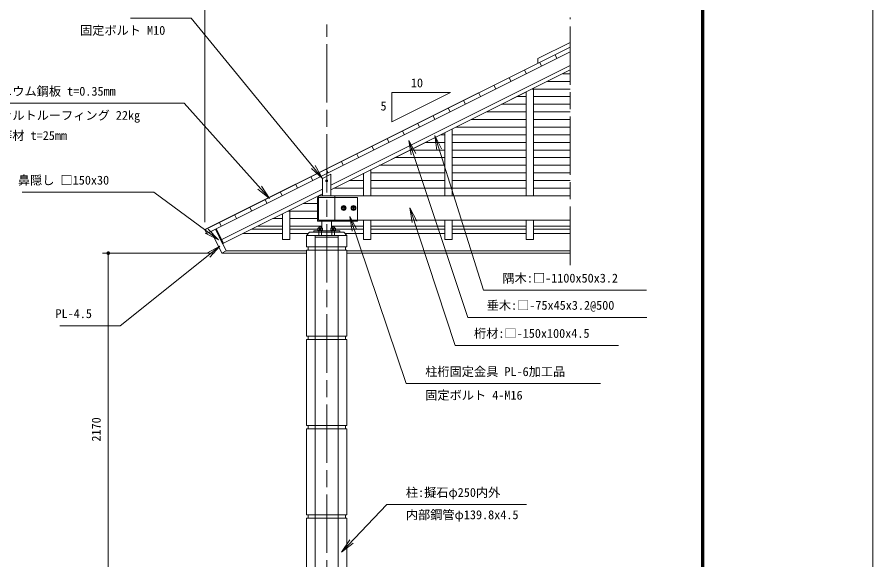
# Model space of a CAD drawing. Units: millimetres at full size, sheet at 1:50, with parts at other scales. Extents: x -1000 to 22000, y -750 to 15600.
# Drawn here: x 13218 to 22000, y 4407 to 9979 of the extents above; entities that cross this region are included whole.
import ezdxf
from ezdxf.enums import TextEntityAlignment as Align

# ---------------------------------------------------------------- set-up
doc = ezdxf.new("R2010")
doc.units = ezdxf.units.MM
doc.header["$LTSCALE"] = 50
doc.linetypes.add('CHAIN', pattern=[18.5, 12, -1.5, 3.5, -1.5])
for name, color, linetype, lineweight in [('D-BMK', 2, 'CHAIN', 13), ('D-STR', 1, 'Continuous', 13), ('D-STR-DIM', 7, 'Continuous', 13), ('D-STR-HTXT', 7, 'Continuous', 13), ('D-STR-TXT', 7, 'Continuous', 13), ('D-TTL', 7, 'Continuous', 70), ('V-nasSTD', 5, 'Continuous', 13)]:
    doc.layers.add(name, color=color, linetype=linetype, lineweight=lineweight)
doc.styles.add('ＭＳ ゴシック', font='')
doc.styles.get('ＭＳ ゴシック').set_extended_font_data('MS Gothic')

# ---------------------------------------------------------------- blocks, each defined once
blk = doc.blocks.new('filled_dot')
at = {"color": 0, "linetype": 'Continuous', "lineweight": -2, "const_width": 1.25}
blk.add_lwpolyline([(-0.625, 0, 1), (0.625, 0, 1)], format="xyb", close=True, dxfattribs=at)
blk = doc.blocks.new('open_arrow')
at = {"color": 0, "linetype": 'Continuous', "lineweight": -2}
blk.add_lwpolyline([(7.5, 1.25), (0, 0), (7.5, -1.25)], dxfattribs=at)

msp = doc.modelspace()

# ---------------------------------------------------------------- linework, layer by layer
at = {"layer": 'D-BMK'}
for p, q in [((18895, 7433.66), (18895, 9974.36)), ((16395, 3553.11), (16395, 9904.27))]:
    msp.add_line(p, q, dxfattribs=at)
at = {"layer": 'D-STR'}
for p, q in [((15143.51, 7797.35), (18893.51, 9672.35)), ((15145, 7794.37), (18895, 9669.37)), ((18561.67, 9553.02), (18895, 9719.68)), ((15163.64, 7757.1), (18895, 9622.79)), ((18738.48, 9591.11), (18757.11, 9553.84)), ((18561.67, 9502.7), (18561.67, 9553.02)), ((18581.95, 9512.85), (18600.59, 9475.58)), ((16436.67, 8253.87), (18895, 9483.03)), ((16436.67, 8207.28), (18895, 9436.45)), ((18425.43, 9434.58), (18444.06, 9397.32)), ((18816.74, 9397.32), (18895, 9397.32)), ((18268.9, 9356.32), (18287.54, 9319.05)), ((18660.22, 9319.05), (18895, 9319.05)), ((18112.38, 9278.06), (18131.01, 9240.79)), ((18503.69, 9240.79), (18895, 9240.79)), ((18515.84, 8144.78), (18515.84, 9246.86)), ((16436.67, 8207.28), (18431.61, 9204.75)), ((17064.39, 9203.92), (17664.39, 9203.92)), ((17064.39, 9203.92), (17064.39, 8903.92)), ((17064.39, 8903.92), (17664.39, 9203.92)), ((17955.85, 9199.8), (17974.49, 9162.53)), ((18347.17, 9162.53), (18440.84, 9162.53)), ((18440.84, 9209.36), (18440.84, 8144.78)), ((18515.84, 9162.53), (18895, 9162.53)), ((17799.33, 9121.53), (17817.96, 9084.27)), ((18190.64, 9084.27), (18440.84, 9084.27)), ((18515.84, 9084.27), (18895, 9084.27)), ((17486.28, 8965.01), (17504.91, 8927.74)), ((17642.81, 9043.27), (17661.44, 9006)), ((18034.12, 9006), (18440.84, 9006)), ((18515.84, 9006), (18895, 9006)), ((17329.76, 8886.75), (17348.39, 8849.48)), ((17877.59, 8927.74), (18440.84, 8927.74)), ((18515.84, 8927.74), (18895, 8927.74)), ((17173.23, 8808.49), (17191.86, 8771.22)), ((17607.5, 8792.7), (17607.5, 8144.78)), ((17682.5, 8144.78), (17682.5, 8830.2)), ((17721.07, 8849.48), (18440.84, 8849.48)), ((18515.84, 8849.48), (18895, 8849.48)), ((17016.71, 8730.22), (17035.34, 8692.96)), ((17564.54, 8771.22), (17607.5, 8771.22)), ((17682.5, 8771.22), (18440.84, 8771.22)), ((18515.84, 8771.22), (18895, 8771.22)), ((16860.18, 8651.96), (16878.82, 8614.69)), ((17251.49, 8614.69), (17607.5, 8614.69)), ((17408.02, 8692.96), (17607.5, 8692.96)), ((17682.5, 8692.96), (18440.84, 8692.96)), ((17682.5, 8614.69), (18440.84, 8614.69)), ((18515.84, 8692.96), (18895, 8692.96)), ((18515.84, 8614.69), (18895, 8614.69)), ((16703.66, 8573.7), (16722.29, 8536.43)), ((17094.97, 8536.43), (17607.5, 8536.43)), ((17682.5, 8536.43), (18440.84, 8536.43)), ((18515.84, 8536.43), (18895, 8536.43)), ((16547.13, 8495.44), (16565.77, 8458.17)), ((16938.44, 8458.17), (17607.5, 8458.17)), ((17682.5, 8458.17), (18440.84, 8458.17)), ((18515.84, 8458.17), (18895, 8458.17)), ((16390.61, 8417.17), (16409.24, 8379.91)), ((16774.17, 8376.03), (16774.17, 8144.78)), ((16849.17, 8144.78), (16849.17, 8413.53)), ((16849.17, 8379.91), (17607.5, 8379.91)), ((17682.5, 8379.91), (18440.84, 8379.91)), ((18515.84, 8379.91), (18895, 8379.91)), ((16077.56, 8260.65), (16096.19, 8223.38)), ((16234.08, 8338.91), (16252.72, 8301.64)), ((16625.39, 8301.64), (16774.17, 8301.64)), ((16849.17, 8301.64), (17607.5, 8301.64)), ((17682.5, 8301.64), (18440.84, 8301.64)), ((18515.84, 8301.64), (18895, 8301.64)), ((15317.93, 7694.49), (16353.34, 8212.2)), ((15921.03, 8182.39), (15939.67, 8145.12)), ((16468.87, 8223.38), (16774.17, 8223.38)), ((16849.17, 8223.38), (18440.84, 8223.38)), ((18515.84, 8223.38), (18895, 8223.38)), ((15336.56, 7657.23), (16353.34, 8165.61)), ((15764.51, 8104.12), (15783.14, 8066.86)), ((16711.67, 8128.11), (16301.67, 8128.11)), ((16301.67, 7884.78), (16301.67, 8128.11)), ((18895, 8144.78), (16478.34, 8144.78)), ((16711.67, 8128.11), (16711.67, 7884.78)), ((15607.98, 8025.86), (15626.62, 7988.59)), ((16155.82, 8066.86), (16301.67, 8066.86)), ((16596.02, 8019.78), (16544.02, 8019.78)), ((16546.92, 8019.78), (16558.47, 8039.78)), ((16558.47, 7999.78), (16546.92, 8019.78)), ((16558.47, 8039.78), (16581.56, 8039.78)), ((16581.56, 7999.78), (16558.47, 7999.78)), ((16570.02, 8045.78), (16570.02, 7993.78)), ((16581.56, 8039.78), (16593.11, 8019.78)), ((16593.11, 8019.78), (16581.56, 7999.78)), ((16696.02, 8019.78), (16644.02, 8019.78)), ((16646.92, 8019.78), (16658.47, 8039.78)), ((16658.47, 7999.78), (16646.92, 8019.78)), ((16658.47, 8039.78), (16681.56, 8039.78)), ((16681.56, 7999.78), (16658.47, 7999.78)), ((16670.02, 8045.78), (16670.02, 7993.78)), ((16681.56, 8039.78), (16693.11, 8019.78)), ((16693.11, 8019.78), (16681.56, 7999.78)), ((15451.46, 7947.6), (15470.09, 7910.33)), ((15842.77, 7910.33), (15940.84, 7910.33)), ((15999.3, 7988.59), (16301.67, 7988.59)), ((16015.84, 7910.33), (16301.67, 7910.33)), ((15294.93, 7869.34), (15313.57, 7832.07)), ((15686.25, 7832.07), (15940.84, 7832.07)), ((16015.84, 7832.07), (16344.59, 7832.07)), ((16301.67, 7884.78), (16711.67, 7884.78)), ((16328.34, 7780.45), (16328.34, 7816.11)), ((16344.59, 7811.78), (16344.59, 7894.78)), ((16445.42, 7811.78), (16445.42, 7894.78)), ((16445.42, 7832.07), (16774.17, 7832.07)), ((16461.67, 7780.45), (16461.67, 7816.11)), ((18895, 7894.78), (16478.34, 7894.78)), ((16849.17, 7832.07), (17607.5, 7832.07)), ((17682.5, 7832.07), (18440.84, 7832.07)), ((18515.84, 7832.07), (18895, 7832.07)), ((15145, 7794.37), (15163.64, 7757.1)), ((15536.32, 7757.1), (15940.84, 7757.1)), ((15940.84, 7801.83), (15625.76, 7801.83)), ((16305.24, 7801.83), (16015.84, 7801.83)), ((16015.84, 7757.1), (16207.33, 7757.1)), ((16186.67, 7736.45), (16603.34, 7736.45)), ((16278.5, 7736.45), (16278.5, 3579.78)), ((16353.34, 7790.11), (16303.34, 7790.11)), ((16303.34, 7790.11), (16303.34, 7784.78)), ((16353.34, 7784.78), (16303.34, 7784.78)), ((16305.24, 7809.61), (16309.34, 7811.78)), ((16305.24, 7790.11), (16305.24, 7809.61)), ((16347.34, 7811.78), (16309.34, 7811.78)), ((16315, 7784.78), (16315, 7736.45)), ((16316.79, 7790.11), (16316.79, 7809.61)), ((16339.88, 7790.11), (16339.88, 7809.61)), ((16341.67, 7784.78), (16341.67, 7736.45)), ((16351.43, 7809.61), (16347.34, 7811.78)), ((16351.43, 7790.11), (16351.43, 7809.61)), ((16353.34, 7790.11), (16353.34, 7784.78)), ((16436.67, 7790.11), (16486.67, 7790.11)), ((16436.67, 7790.11), (16436.67, 7784.78)), ((16436.67, 7784.78), (16486.67, 7784.78)), ((16438.58, 7809.61), (16442.67, 7811.78)), ((16438.58, 7790.11), (16438.58, 7809.61)), ((16442.67, 7811.78), (16480.67, 7811.78)), ((16448.34, 7784.78), (16448.34, 7736.45)), ((16450.12, 7790.11), (16450.12, 7809.61)), ((16473.22, 7790.11), (16473.22, 7809.61)), ((16475, 7784.78), (16475, 7736.45)), ((16484.76, 7809.61), (16480.67, 7811.78)), ((16484.76, 7790.11), (16484.76, 7809.61)), ((16774.17, 7801.83), (16484.76, 7801.83)), ((16486.67, 7790.11), (16486.67, 7784.78)), ((16511.5, 7736.45), (16511.5, 3579.78)), ((16582.68, 7757.1), (16774.17, 7757.1)), ((17607.5, 7801.83), (16849.17, 7801.83)), ((16849.17, 7757.1), (17607.5, 7757.1)), ((18440.84, 7801.83), (17682.5, 7801.83)), ((17682.5, 7757.1), (18440.84, 7757.1)), ((18895, 7801.83), (18515.84, 7801.83)), ((18515.84, 7757.1), (18895, 7757.1)), ((16278.5, 7721.45), (16511.5, 7721.45)), ((15320.16, 7555.86), (16186.67, 7555.86)), ((15364.88, 7578.22), (16186.67, 7578.22)), ((16186.67, 6703.11), (16186.67, 7586.45)), ((16586.67, 7619.78), (16203.34, 7619.78)), ((16203.34, 7586.45), (16586.67, 7586.45)), ((16603.34, 7586.45), (16603.34, 6703.11)), ((16603.34, 7578.22), (18895, 7578.22)), ((16603.34, 7555.86), (18895, 7555.86)), ((16586.67, 6703.11), (16203.34, 6703.11)), ((16186.67, 5786.45), (16186.67, 6669.78)), ((16203.34, 6669.78), (16586.67, 6669.78)), ((16603.34, 6669.78), (16603.34, 5786.45)), ((16186.67, 4869.78), (16186.67, 5753.11)), ((16586.67, 5786.45), (16203.34, 5786.45)), ((16203.34, 5753.11), (16586.67, 5753.11)), ((16603.34, 5753.11), (16603.34, 4869.78)), ((16586.67, 4869.78), (16203.34, 4869.78)), ((16203.34, 4836.45), (16586.67, 4836.45))]:
    msp.add_line(p, q, dxfattribs=at)
for points in [[(16436.67, 8365.67), (16353.34, 8324), (16353.34, 8144.78), (16436.67, 8144.78)], [(16478.34, 7894.78), (16311.67, 7894.78), (16311.67, 8144.78), (16478.34, 8144.78)], [(15320.16, 7555.86), (15364.88, 7578.22), (15253.08, 7801.83), (15208.36, 7779.46)], [(15336.56, 7657.23), (15327.62, 7652.75), (15253.08, 7801.83), (15262.02, 7806.3)], [(16528.34, 7769.78), (16261.67, 7769.78), (16261.67, 7784.78), (16528.34, 7784.78)]]:
    msp.add_lwpolyline(points, close=True, dxfattribs=at)
for points in [[(15940.84, 7959.36), (15940.84, 7694.49), (16015.84, 7694.49), (16015.84, 7996.86)], [(16774.17, 7894.78), (16774.17, 7694.49), (16849.17, 7694.49), (16849.17, 7894.78)], [(17607.5, 7894.78), (17607.5, 7694.49), (17682.5, 7694.49), (17682.5, 7894.78)], [(18440.84, 7894.78), (18440.84, 7694.49), (18515.84, 7694.49), (18515.84, 7894.78)], [(16186.67, 7619.78), (16186.67, 7736.45), (16220, 7769.78), (16570, 7769.78), (16603.34, 7736.45), (16603.34, 7619.78)], [(16186.67, 7586.45), (16203.34, 7586.45), (16203.34, 7619.78), (16186.67, 7619.78)], [(16603.34, 7586.45), (16586.67, 7586.45), (16586.67, 7619.78), (16603.34, 7619.78)], [(16186.67, 6669.78), (16203.34, 6669.78), (16203.34, 6703.11), (16186.67, 6703.11)], [(16603.34, 6669.78), (16586.67, 6669.78), (16586.67, 6703.11), (16603.34, 6703.11)], [(16186.67, 5753.11), (16203.34, 5753.11), (16203.34, 5786.45), (16186.67, 5786.45)], [(16603.34, 5753.11), (16586.67, 5753.11), (16586.67, 5786.45), (16603.34, 5786.45)], [(16186.67, 4836.45), (16203.34, 4836.45), (16203.34, 4869.78), (16186.67, 4869.78)], [(16603.34, 4836.45), (16603.34, 3769.78), (16186.67, 3769.78), (16186.67, 4836.45)], [(16603.34, 4836.45), (16586.67, 4836.45), (16586.67, 4869.78), (16603.34, 4869.78)]]:
    msp.add_lwpolyline(points, dxfattribs=at)
for centre, radius in [((16395, 8298.25), 10), ((16570.02, 8019.78), 25), ((16570.02, 8019.78), 18), ((16670.02, 8019.78), 25), ((16670.02, 8019.78), 18)]:
    msp.add_circle(centre, radius, dxfattribs=at)
for centre, radius, start, end in [((16328.35, 7811.78), 15.63, 0, 180), ((16461.66, 7811.78), 15.63, 0, 180), ((16311.02, 7803.66), 8.3, 45.90122, 78.32053), ((16328.34, 7779.93), 31.85, 68.74529, 111.25471), ((16345.66, 7803.66), 8.3, 101.67947, 134.09878), ((16444.35, 7803.66), 8.3, 45.90122, 78.32053), ((16461.67, 7779.93), 31.85, 68.74529, 111.25471), ((16478.99, 7803.66), 8.3, 101.67947, 134.09878)]:
    msp.add_arc(centre, radius, start, end, dxfattribs=at)
at = {"layer": 'D-STR-DIM'}
for p, q in [((15145, 7874.37), (15145, 11193.25)), ((15145, 7874.37), (15145, 10835.6)), ((15145, 7874.37), (15145, 10569.81)), ((15240.16, 7555.86), (14093.68, 7555.86)), ((14153.68, 7555.86), (14153.68, 3936.45))]:
    msp.add_line(p, q, dxfattribs=at)
at = {"layer": 'D-STR-HTXT'}
for points in [[(16353.34, 8324), (15004.61, 9967.02), (14854.61, 9967.02), (14382.53, 9967.02)], [(15807.93, 8116.81), (14933.56, 9094.56), (14783.56, 9094.56), (12358.44, 9094.56)], [(17237.86, 8714.04), (17842.52, 6897.03), (17992.52, 6897.03), (19681.6, 6897.03)], [(17503.48, 8762.86), (18004.64, 7176.09), (18154.64, 7176.09), (19676.21, 7176.09)], [(15283.41, 7692.93), (14622.5, 8181.83), (14472.5, 8181.83), (13270.73, 8181.83)], [(17248.85, 8020.53), (17712.32, 6609.14), (17862.32, 6609.14), (19389.61, 6609.14)], [(16632.63, 7933.5), (17211.98, 6216.5), (17361.98, 6216.5), (19205.25, 6216.5)], [(15299.21, 7628.65), (14275.43, 6811.41), (14125.43, 6811.41), (13656.53, 6811.41)], [(16546.62, 4486.97), (17013.14, 4975.87), (17163.14, 4975.87), (18445.51, 4975.87)]]:
    msp.add_lwpolyline(points, dxfattribs=at)
at = {"layer": 'D-TTL'}
msp.add_lwpolyline([(750, 750), (750, 14100), (20250, 14100), (20250, 750)], close=True, dxfattribs=at)
at = {"layer": 'V-nasSTD'}
msp.add_lwpolyline([(-1000, -750), (-1000, 15600), (22000, 15600), (22000, -750)], close=True, dxfattribs=at)

# ---------------------------------------------------------------- block references
at = {"layer": 'D-STR-DIM', "xscale": 15, "yscale": 15, "rotation": 270}
msp.add_blockref('filled_dot', (14153.68, 7555.86), dxfattribs=at)
at = {"layer": 'D-STR-HTXT', "xscale": 20, "yscale": 20}
for p, rotation in [((17237.86, 8714.04), 288.4), ((17503.48, 8762.86), 287.5), ((16353.34, 8324), 129.4), ((15807.93, 8116.81), 131.8), ((17248.85, 8020.53), 288.2), ((16632.63, 7933.5), 288.6), ((15283.41, 7692.93), 143.5), ((15299.21, 7628.65), 218.6), ((16546.62, 4486.97), 46.3)]:
    msp.add_blockref('open_arrow', p, dxfattribs=dict(at, rotation=rotation))

# ---------------------------------------------------------------- texts
at = {"layer": 'D-STR-DIM', "style": 'ＭＳ ゴシック'}
msp.add_text('2170', height=91.64, rotation=90, dxfattribs=at).set_placement((13984.29, 5746.15), align=Align.TOP_CENTER)
at = {"layer": 'D-STR-HTXT', "style": 'ＭＳ ゴシック'}
for s, p in [('固定ボルト M10', (13864.33, 9889.28)), ('屋根:ガルバニウム鋼板 t=0.35mm', (12356.87, 9263.95)), ('防水:アスファルトルーフィング 22kg', (12356.87, 9016.82)), ('野地板:桧一等材 t=25mm', (12356.87, 8809.43)), ('鼻隠し □150x30', (13226.34, 8351.22)), ('隅木:□-1100x50x3.2', (18199.03, 7345.48)), ('垂木:□-75x45x3.2@500', (18036.91, 7066.41)), ('PL-4.5', (13612.14, 6980.8)), ('桁材:□-150x100x4.5', (17906.71, 6778.53)), ('柱桁固定金具 PL-6加工品', (17406.37, 6385.89)), ('固定ボルト 4-M16', (17406.37, 6143.56)), ('柱:擬石φ250内外', (17207.53, 5145.26)), ('内部鋼管φ139.8x4.5', (17207.53, 4916.28))]:
    msp.add_text(s, height=91.64, dxfattribs=at).set_placement(p, align=Align.TOP_LEFT)
at = {"layer": 'D-STR-TXT', "style": 'ＭＳ ゴシック'}
for s, p in [('10', (17258.75, 9349.61)), ('5', (16947.14, 9112.45))]:
    msp.add_text(s, height=91.64, dxfattribs=at).set_placement(p, align=Align.TOP_LEFT)

doc.saveas('drawing.dxf')
